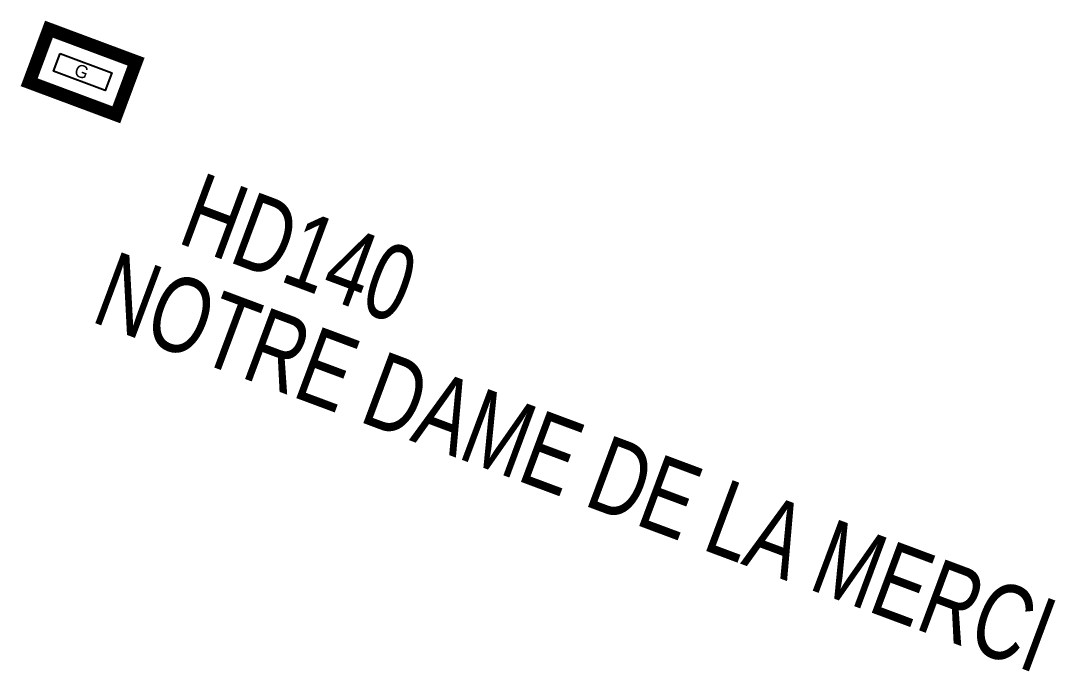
# Model space of a CAD drawing. Header units: millimetres. Extents: x 96010 to 96813, y 132074 to 132993.
# Drawn here: x 96059.78 to 96087.19, y 132074.14 to 132091.37 of the extents above; entities that cross this region are included whole.
import ezdxf
from ezdxf.enums import TextEntityAlignment as Align

# ---------------------------------------------------------------- set-up
doc = ezdxf.new("R2010")
doc.units = ezdxf.units.MM
doc.header["$MEASUREMENT"] = 0
doc.layers.add('G_210', color=7, linetype='CONTINUOUS')

# ---------------------------------------------------------------- blocks, each defined once
blk = doc.blocks.new('*U10')
at = {"layer": 'G_210', "color": 0, "linetype": 'Continuous', "const_width": 0.35, "flags": 128}
blk.add_lwpolyline([(2.463, 1.5), (2.463, 0), (0, 0), (0, 1.5)], close=True, dxfattribs=at)
at = {"layer": 'G_210', "color": 0, "linetype": 'Continuous'}
blk.add_lwpolyline([(0.5, 1), (1.963, 1), (1.963, 0.5), (0.5, 0.5)], close=True, dxfattribs=at)
at = {"layer": 'G_210', "insert": (1.203, 0.751), "char_height": 0.341, "width": 0.54579, "attachment_point": 5}
blk.add_mtext('G', dxfattribs=at)
at = {"layer": 'G_210', "color": 0, "linetype": 'Continuous', "width": 0.75}
for tag, height, p in [('NUM', 2, (2, 12.502)), ('NOM', 2, (2, 9.676)), ('BCL', 1.5, (2, 7))]:
    blk.add_attdef(tag, text='', height=height, dxfattribs=at).set_placement(p, align=Align.MIDDLE)
at = {"layer": 'G_210', "color": 0, "linetype": 'Continuous', "width": 0.75, "flags": 3}
for tag, p in [('DEF_LEG', (2.139, -3.111)), ('DEF_COUP', (2.139, -5.611)), ('DEF_TYPE', (2.139, -8.111))]:
    blk.add_attdef(tag, text='', height=1.2, dxfattribs=at).set_placement(p, align=Align.MIDDLE)

msp = doc.modelspace()

# ---------------------------------------------------------------- block references
at = {"layer": 'G_210'}
ref = msp.add_blockref('*U10', (96060.003, 132089.736), dxfattribs=dict(at, rotation=339.5616861112488))
ref.add_attrib('NUM', 'HD140', dxfattribs={"color": 0, "linetype": 'Continuous', "height": 2, "rotation": 339.5617, "width": 0.75}).set_placement((96067.166, 132085.348), align=Align.MIDDLE)
ref.add_attrib('NOM', 'NOTRE DAME DE LA MERCI', dxfattribs={"color": 0, "linetype": 'Continuous', "height": 2, "rotation": 339.5617, "width": 0.75}).set_placement((96074.483, 132079.683), align=Align.MIDDLE)

doc.saveas('drawing.dxf')
